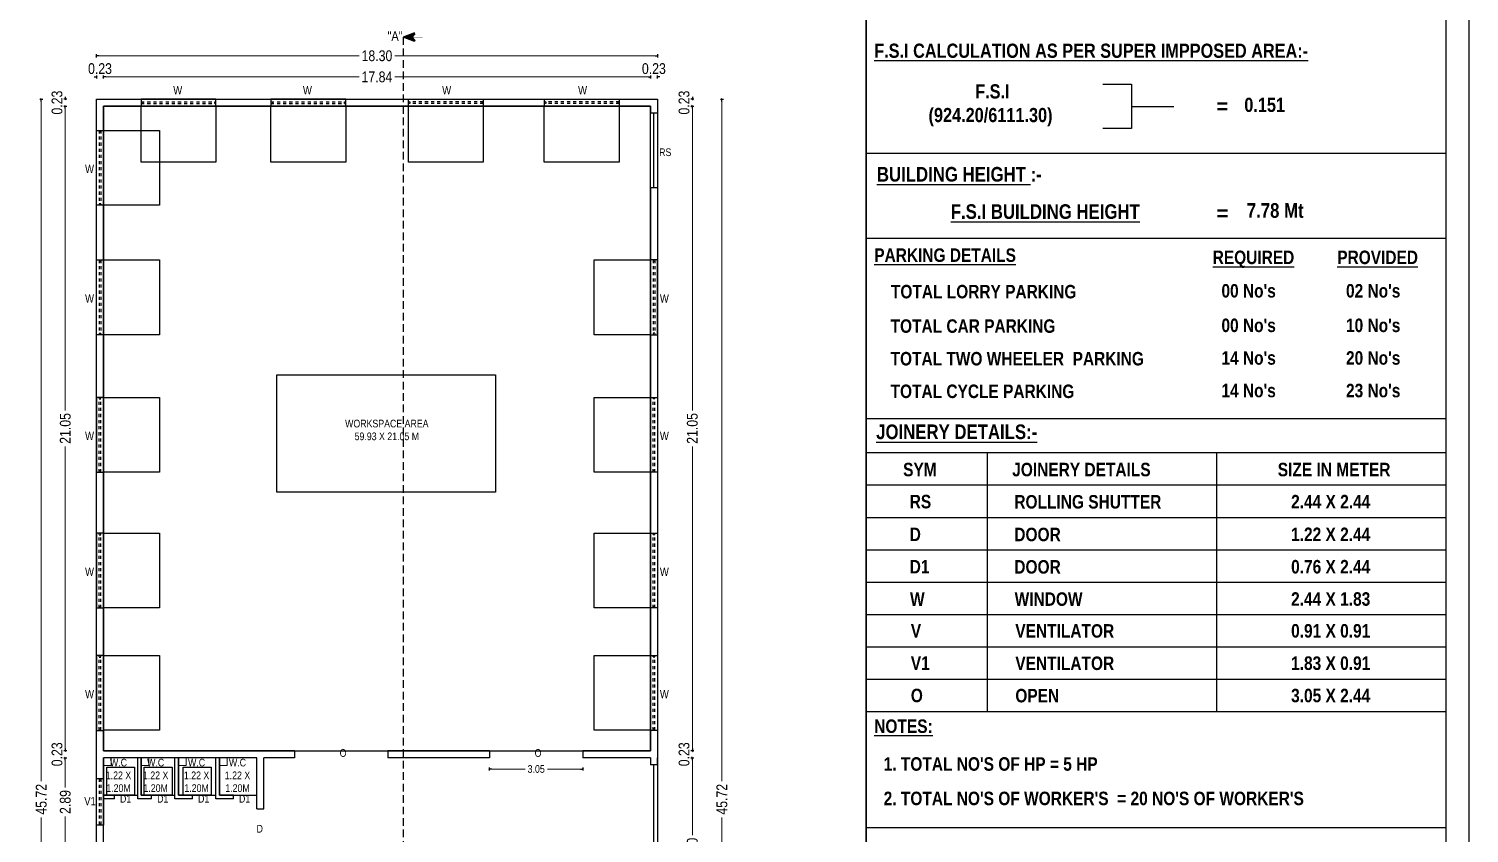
# Model space of a CAD drawing. Header units: metres. Extents: x 119974 to 120330, y -25692 to -25590.
# Drawn here: x 120096.6 to 120143.59, y -25654.05 to -25627.79 of the extents above; entities that cross this region are included whole.
import ezdxf
from ezdxf.enums import TextEntityAlignment as Align

# ---------------------------------------------------------------- set-up
doc = ezdxf.new("R2010")
doc.units = ezdxf.units.M
doc.header["$MEASUREMENT"] = 0
doc.header["$PDMODE"] = 35
doc.linetypes.add('DASHED2', pattern=[0.375, 0.25, -0.125])
for name, color, linetype in [('BLK_1_FLR_0_ACROOM_1_LIGHT_VENTILATION_1', 3, 'Continuous'), ('BLK_1_FLR_0_BLT_UP_AREA', 1, 'Continuous'), ('BLK_1_FLR_0_EXIT_WIDTH_DOOR', 2, 'Continuous'), ('BLK_1_FLR_0_URINAL', 235, 'Continuous'), ('BLK_1_FLR_0_WATER_CLOSET', 213, 'Continuous'), ('Grid Line', 8, 'Continuous'), ('sheet', 7, 'Continuous'), ('Text', 7, 'Continuous'), ('TOILET_VENTILATION', 6, 'Continuous'), ('WORKSHOP_AREA', 121, 'Continuous')]:
    doc.layers.add(name, color=color, linetype=linetype)
doc.layers.add('BLK_1_FLR_0_WASH', color=243, linetype='Continuous', lineweight=0)
doc.styles.add('Arial', font='swissc.ttf')
doc.styles.get("Standard").update_dxf_attribs({"font": 'swisscb.ttf'})
doc.styles.add('tit', font='swissci.ttf')
doc.linetypes.add('ZIGZAG', pattern='A,0.0001,-0.2,[131,ltypeshp.shx,S=0.2,R=0,X=-0.2,Y=0],-0.4,[131,ltypeshp.shx,S=0.2,R=180,X=0.2,Y=0],-0.2', length=0.8001)
doc.dimstyles.new('FLOOR DIM BUILDING DIM', dxfattribs={"dimtxt": 0.25, "dimasz": 0.025, "dimexe": 0.075, "dimexo": 0.3, "dimgap": 0.09, "dimtad": 0, "dimzin": 3, "dimdsep": 46, "dimtxsty": 'Arial', "dimblk": 'JM1', "dimcen": -0.09, "dimse1": 1, "dimse2": 1, "dimclrd": 5, "dimclre": 250, "dimclrt": 3, "dimazin": 0, "dimtfac": 0.65, "dimtix": 1, "dimtofl": 0, "dimtmove": 0, "dimatfit": 2, "dimfxl": 0, "dimfrac": 1, "dimtolj": 1, "dimlwd": 18, "dimlwe": -1, "dimarcsym": 0})

# ---------------------------------------------------------------- blocks, each defined once
blk = doc.blocks.new('DFBFDB')
at = {"color": 34, "linetype": 'DASHED2', "ltscale": 0.3}
for p, q in [((114346.401, -26398.333), (114343.961, -26398.333)), ((114346.401, -26398.385), (114343.961, -26398.385))]:
    blk.add_line(p, q, dxfattribs=at)
at = {"color": 1, "ltscale": 0.3}
for p, q in [((114344.011, -26398.333), (114344.011, -26398.385)), ((114346.351, -26398.333), (114346.351, -26398.385))]:
    blk.add_line(p, q, dxfattribs=at)
blk.add_lwpolyline([(114346.401, -26398.244), (114346.401, -26398.474), (114343.961, -26398.474), (114343.961, -26398.244)], close=True, dxfattribs=at)
blk = doc.blocks.new('DFGHGDR')
at = {"color": 34, "linetype": 'DASHED2', "ltscale": 0.3}
for p, q in [((114585.77, -26648.565), (114584.246, -26648.565)), ((114585.77, -26648.617), (114584.246, -26648.617))]:
    blk.add_line(p, q, dxfattribs=at)
at = {"color": 1, "ltscale": 0.3}
for p, q in [((114584.296, -26648.565), (114584.296, -26648.617)), ((114585.72, -26648.565), (114585.72, -26648.617))]:
    blk.add_line(p, q, dxfattribs=at)
blk.add_lwpolyline([(114585.77, -26648.475), (114585.77, -26648.705), (114584.246, -26648.705), (114584.246, -26648.475)], close=True, dxfattribs=at)
blk = doc.blocks.new('JM1')
at = {"color": 2}
for p, q in [((-3, 0), (0, 0)), ((-0.9, -0.9), (0.9, 0.9)), ((0, 2), (0, -2))]:
    blk.add_line(p, q, dxfattribs=at)
blk = doc.blocks.new('*D123')
at = {"layer": 'Defpoints', "color": 0, "ltscale": 1.5}
for p in [(120097.79, -25651.587), (120099.036, -25651.587), (120099.036, -25654.472)]:
    blk.add_point(p, dxfattribs=at)
at = {"layer": 'Text', "color": 5, "lineweight": 18, "ltscale": 1.5}
for p, q in [((120097.79, -25651.612), (120097.79, -25652.555)), ((120097.79, -25654.447), (120097.79, -25653.503))]:
    blk.add_line(p, q, dxfattribs=at)
at = {"layer": 'Text', "color": 5, "lineweight": 18, "ltscale": 1.5, "xscale": 0.025, "yscale": 0.025, "zscale": 0.025}
for p, rotation in [((120097.79, -25651.587), 90), ((120097.79, -25654.472), 270)]:
    blk.add_blockref('JM1', p, dxfattribs=dict(at, rotation=rotation))
at = {"layer": 'Text', "color": 3, "ltscale": 1.5, "insert": (120097.79, -25653.029), "char_height": 0.35, "attachment_point": 5, "rotation": 90, "style": 'Arial'}
blk.add_mtext('\\A1;2.89', dxfattribs=at)
blk = doc.blocks.new('*D124')
at = {"layer": 'Defpoints', "color": 0, "ltscale": 1.5}
for p in [(120097.79, -25651.357), (120099.036, -25651.357), (120099.036, -25651.587)]:
    blk.add_point(p, dxfattribs=at)
at = {"layer": 'Text', "color": 5, "lineweight": 18, "ltscale": 1.5}
for p, q in [((120097.79, -25651.332), (120097.79, -25651.307)), ((120097.79, -25651.612), (120097.79, -25651.637))]:
    blk.add_line(p, q, dxfattribs=at)
at = {"layer": 'Text', "color": 5, "lineweight": 18, "ltscale": 1.5, "xscale": 0.025, "yscale": 0.025, "zscale": 0.025}
for p, rotation in [((120097.79, -25651.357), 270), ((120097.79, -25651.587), 90)]:
    blk.add_blockref('JM1', p, dxfattribs=dict(at, rotation=rotation))
at = {"layer": 'Text', "color": 3, "ltscale": 1.5, "insert": (120097.521, -25651.472), "char_height": 0.35, "attachment_point": 5, "rotation": 90, "style": 'Arial'}
blk.add_mtext('\\A1;0.23', dxfattribs=at)
blk = doc.blocks.new('*D125')
at = {"layer": 'Defpoints', "color": 0, "ltscale": 1.5}
for p in [(120097.79, -25630.31), (120099.036, -25630.31), (120099.036, -25651.357)]:
    blk.add_point(p, dxfattribs=at)
at = {"layer": 'Text', "color": 5, "lineweight": 18, "ltscale": 1.5}
for p, q in [((120097.79, -25630.335), (120097.79, -25640.245)), ((120097.79, -25651.332), (120097.79, -25641.422))]:
    blk.add_line(p, q, dxfattribs=at)
at = {"layer": 'Text', "color": 5, "lineweight": 18, "ltscale": 1.5, "xscale": 0.025, "yscale": 0.025, "zscale": 0.025}
for p, rotation in [((120097.79, -25630.31), 90), ((120097.79, -25651.357), 270)]:
    blk.add_blockref('JM1', p, dxfattribs=dict(at, rotation=rotation))
at = {"layer": 'Text', "color": 3, "ltscale": 1.5, "insert": (120097.79, -25640.833), "char_height": 0.35, "attachment_point": 5, "rotation": 90, "style": 'Arial'}
blk.add_mtext('\\A1;21.05', dxfattribs=at)
blk = doc.blocks.new('*D126')
at = {"layer": 'Defpoints', "color": 0, "ltscale": 1.5}
for p in [(120097.79, -25630.08), (120098.806, -25630.08), (120099.036, -25630.31)]:
    blk.add_point(p, dxfattribs=at)
at = {"layer": 'Text', "color": 5, "lineweight": 18, "ltscale": 1.5}
for p, q in [((120097.79, -25630.055), (120097.79, -25630.03)), ((120097.79, -25630.335), (120097.79, -25630.36))]:
    blk.add_line(p, q, dxfattribs=at)
at = {"layer": 'Text', "color": 5, "lineweight": 18, "ltscale": 1.5, "xscale": 0.025, "yscale": 0.025, "zscale": 0.025}
for p, rotation in [((120097.79, -25630.08), 270), ((120097.79, -25630.31), 90)]:
    blk.add_blockref('JM1', p, dxfattribs=dict(at, rotation=rotation))
at = {"layer": 'Text', "color": 3, "ltscale": 1.5, "insert": (120097.521, -25630.195), "char_height": 0.35, "attachment_point": 5, "rotation": 90, "style": 'Arial'}
blk.add_mtext('\\A1;0.23', dxfattribs=at)
blk = doc.blocks.new('*D127')
at = {"layer": 'Defpoints', "color": 0, "ltscale": 1.5}
for p in [(120098.806, -25630.08), (120097.005, -25675.8), (120098.806, -25675.8)]:
    blk.add_point(p, dxfattribs=at)
at = {"layer": 'Text', "color": 5, "lineweight": 18, "ltscale": 1.5}
for p, q in [((120097.005, -25630.105), (120097.005, -25652.347)), ((120097.005, -25675.775), (120097.005, -25653.534))]:
    blk.add_line(p, q, dxfattribs=at)
at = {"layer": 'Text', "color": 5, "lineweight": 18, "ltscale": 1.5, "xscale": 0.025, "yscale": 0.025, "zscale": 0.025}
for p, rotation in [((120097.005, -25630.08), 90), ((120097.005, -25675.8), 270)]:
    blk.add_blockref('JM1', p, dxfattribs=dict(at, rotation=rotation))
at = {"layer": 'Text', "color": 3, "ltscale": 1.5, "insert": (120097.005, -25652.94), "char_height": 0.35, "attachment_point": 5, "rotation": 90, "style": 'Arial'}
blk.add_mtext('\\A1;45.72', dxfattribs=at)
blk = doc.blocks.new('*D128')
at = {"layer": 'Defpoints', "color": 0, "ltscale": 1.5}
for p in [(120099.036, -25629.357), (120098.808, -25630.08), (120099.036, -25630.31)]:
    blk.add_point(p, dxfattribs=at)
at = {"layer": 'Text', "color": 5, "lineweight": 18, "ltscale": 1.5}
for p, q in [((120098.783, -25629.357), (120098.758, -25629.357)), ((120099.061, -25629.357), (120099.086, -25629.357))]:
    blk.add_line(p, q, dxfattribs=at)
at = {"layer": 'Text', "color": 5, "lineweight": 18, "ltscale": 1.5, "xscale": 0.025, "yscale": 0.025, "zscale": 0.025}
blk.add_blockref('JM1', (120098.808, -25629.357), dxfattribs=at)
at = {"layer": 'Text', "color": 5, "lineweight": 18, "ltscale": 1.5, "xscale": 0.025, "yscale": 0.025, "zscale": 0.025, "rotation": 180}
blk.add_blockref('JM1', (120099.036, -25629.357), dxfattribs=at)
at = {"layer": 'Text', "color": 3, "ltscale": 1.5, "insert": (120098.922, -25629.087), "char_height": 0.35, "attachment_point": 5, "style": 'Arial'}
blk.add_mtext('\\A1;0.23', dxfattribs=at)
blk = doc.blocks.new('*D129')
at = {"layer": 'Defpoints', "color": 0, "ltscale": 1.5}
for p in [(120116.876, -25629.357), (120099.036, -25630.31), (120116.876, -25630.31)]:
    blk.add_point(p, dxfattribs=at)
at = {"layer": 'Text', "color": 5, "lineweight": 18, "ltscale": 1.5}
for p, q in [((120099.061, -25629.357), (120107.372, -25629.357)), ((120116.851, -25629.357), (120108.54, -25629.357))]:
    blk.add_line(p, q, dxfattribs=at)
at = {"layer": 'Text', "color": 5, "lineweight": 18, "ltscale": 1.5, "xscale": 0.025, "yscale": 0.025, "zscale": 0.025, "rotation": 180}
blk.add_blockref('JM1', (120099.036, -25629.357), dxfattribs=at)
at = {"layer": 'Text', "color": 5, "lineweight": 18, "ltscale": 1.5, "xscale": 0.025, "yscale": 0.025, "zscale": 0.025}
blk.add_blockref('JM1', (120116.876, -25629.357), dxfattribs=at)
at = {"layer": 'Text', "color": 3, "ltscale": 1.5, "insert": (120107.956, -25629.357), "char_height": 0.35, "attachment_point": 5, "style": 'Arial'}
blk.add_mtext('\\A1;17.84', dxfattribs=at)
blk = doc.blocks.new('*D130')
at = {"layer": 'Defpoints', "color": 0, "ltscale": 1.5}
for p in [(120117.106, -25629.357), (120116.876, -25630.31), (120117.106, -25630.08)]:
    blk.add_point(p, dxfattribs=at)
at = {"layer": 'Text', "color": 5, "lineweight": 18, "ltscale": 1.5}
for p, q in [((120116.851, -25629.357), (120116.826, -25629.357)), ((120117.131, -25629.357), (120117.156, -25629.357))]:
    blk.add_line(p, q, dxfattribs=at)
at = {"layer": 'Text', "color": 5, "lineweight": 18, "ltscale": 1.5, "xscale": 0.025, "yscale": 0.025, "zscale": 0.025}
blk.add_blockref('JM1', (120116.876, -25629.357), dxfattribs=at)
at = {"layer": 'Text', "color": 5, "lineweight": 18, "ltscale": 1.5, "xscale": 0.025, "yscale": 0.025, "zscale": 0.025, "rotation": 180}
blk.add_blockref('JM1', (120117.106, -25629.357), dxfattribs=at)
at = {"layer": 'Text', "color": 3, "ltscale": 1.5, "insert": (120116.991, -25629.087), "char_height": 0.35, "attachment_point": 5, "style": 'Arial'}
blk.add_mtext('\\A1;0.23', dxfattribs=at)
blk = doc.blocks.new('*D131')
at = {"layer": 'Defpoints', "color": 0, "ltscale": 1.5}
for p in [(120098.808, -25628.668), (120098.808, -25630.08), (120117.106, -25630.08)]:
    blk.add_point(p, dxfattribs=at)
at = {"layer": 'Text', "color": 5, "lineweight": 18, "ltscale": 1.5}
for p, q in [((120098.833, -25628.668), (120107.374, -25628.668)), ((120117.081, -25628.668), (120108.541, -25628.668))]:
    blk.add_line(p, q, dxfattribs=at)
at = {"layer": 'Text', "color": 5, "lineweight": 18, "ltscale": 1.5, "xscale": 0.025, "yscale": 0.025, "zscale": 0.025, "rotation": 180}
blk.add_blockref('JM1', (120098.808, -25628.668), dxfattribs=at)
at = {"layer": 'Text', "color": 5, "lineweight": 18, "ltscale": 1.5, "xscale": 0.025, "yscale": 0.025, "zscale": 0.025}
blk.add_blockref('JM1', (120117.106, -25628.668), dxfattribs=at)
at = {"layer": 'Text', "color": 3, "ltscale": 1.5, "insert": (120107.957, -25628.668), "char_height": 0.35, "attachment_point": 5, "style": 'Arial'}
blk.add_mtext('\\A1;18.30', dxfattribs=at)
blk = doc.blocks.new('*D135')
at = {"layer": 'Defpoints', "color": 0, "ltscale": 1.5}
for p in [(120116.876, -25651.587), (120118.246, -25651.587), (120116.876, -25657.587)]:
    blk.add_point(p, dxfattribs=at)
at = {"layer": 'Text', "color": 5, "lineweight": 18, "ltscale": 1.5}
for p, q in [((120118.246, -25651.612), (120118.246, -25654.112)), ((120118.246, -25657.562), (120118.246, -25655.061))]:
    blk.add_line(p, q, dxfattribs=at)
at = {"layer": 'Text', "color": 5, "lineweight": 18, "ltscale": 1.5, "xscale": 0.025, "yscale": 0.025, "zscale": 0.025}
for p, rotation in [((120118.246, -25651.587), 90), ((120118.246, -25657.587), 270)]:
    blk.add_blockref('JM1', p, dxfattribs=dict(at, rotation=rotation))
at = {"layer": 'Text', "color": 3, "ltscale": 1.5, "insert": (120118.246, -25654.587), "char_height": 0.35, "attachment_point": 5, "rotation": 90, "style": 'Arial'}
blk.add_mtext('\\A1;6.00', dxfattribs=at)
blk = doc.blocks.new('*D136')
at = {"layer": 'Defpoints', "color": 0, "ltscale": 1.5}
for p in [(120116.876, -25651.357), (120118.246, -25651.357), (120116.876, -25651.587)]:
    blk.add_point(p, dxfattribs=at)
at = {"layer": 'Text', "color": 5, "lineweight": 18, "ltscale": 1.5}
for p, q in [((120118.246, -25651.332), (120118.246, -25651.307)), ((120118.246, -25651.612), (120118.246, -25651.637))]:
    blk.add_line(p, q, dxfattribs=at)
at = {"layer": 'Text', "color": 5, "lineweight": 18, "ltscale": 1.5, "xscale": 0.025, "yscale": 0.025, "zscale": 0.025}
for p, rotation in [((120118.246, -25651.357), 270), ((120118.246, -25651.587), 90)]:
    blk.add_blockref('JM1', p, dxfattribs=dict(at, rotation=rotation))
at = {"layer": 'Text', "color": 3, "ltscale": 1.5, "insert": (120117.976, -25651.472), "char_height": 0.35, "attachment_point": 5, "rotation": 90, "style": 'Arial'}
blk.add_mtext('\\A1;0.23', dxfattribs=at)
blk = doc.blocks.new('*D137')
at = {"layer": 'Defpoints', "color": 0, "ltscale": 1.5}
for p in [(120116.876, -25630.31), (120118.246, -25630.31), (120116.876, -25651.357)]:
    blk.add_point(p, dxfattribs=at)
at = {"layer": 'Text', "color": 5, "lineweight": 18, "ltscale": 1.5}
for p, q in [((120118.246, -25630.335), (120118.246, -25640.245)), ((120118.246, -25651.332), (120118.246, -25641.422))]:
    blk.add_line(p, q, dxfattribs=at)
at = {"layer": 'Text', "color": 5, "lineweight": 18, "ltscale": 1.5, "xscale": 0.025, "yscale": 0.025, "zscale": 0.025}
for p, rotation in [((120118.246, -25630.31), 90), ((120118.246, -25651.357), 270)]:
    blk.add_blockref('JM1', p, dxfattribs=dict(at, rotation=rotation))
at = {"layer": 'Text', "color": 3, "ltscale": 1.5, "insert": (120118.246, -25640.833), "char_height": 0.35, "attachment_point": 5, "rotation": 90, "style": 'Arial'}
blk.add_mtext('\\A1;21.05', dxfattribs=at)
blk = doc.blocks.new('*D54')
at = {"layer": 'Defpoints', "color": 0, "ltscale": 1.5}
for p in [(120116.876, -25630.31), (120117.106, -25630.08), (120118.246, -25630.08)]:
    blk.add_point(p, dxfattribs=at)
at = {"layer": 'Text', "color": 5, "lineweight": 18, "ltscale": 1.5}
for p, q in [((120118.246, -25630.055), (120118.246, -25630.03)), ((120118.246, -25630.335), (120118.246, -25630.36))]:
    blk.add_line(p, q, dxfattribs=at)
at = {"layer": 'Text', "color": 5, "lineweight": 18, "ltscale": 1.5, "xscale": 0.025, "yscale": 0.025, "zscale": 0.025}
for p, rotation in [((120118.246, -25630.08), 270), ((120118.246, -25630.31), 90)]:
    blk.add_blockref('JM1', p, dxfattribs=dict(at, rotation=rotation))
at = {"layer": 'Text', "color": 3, "ltscale": 1.5, "insert": (120117.976, -25630.195), "char_height": 0.35, "attachment_point": 5, "rotation": 90, "style": 'Arial'}
blk.add_mtext('\\A1;0.23', dxfattribs=at)
blk = doc.blocks.new('*D55')
at = {"layer": 'Defpoints', "color": 0, "ltscale": 1.5}
for p in [(120117.106, -25630.08), (120117.106, -25675.8), (120119.21, -25675.8)]:
    blk.add_point(p, dxfattribs=at)
at = {"layer": 'Text', "color": 5, "lineweight": 18, "ltscale": 1.5}
for p, q in [((120119.21, -25630.105), (120119.21, -25652.347)), ((120119.21, -25675.775), (120119.21, -25653.534))]:
    blk.add_line(p, q, dxfattribs=at)
at = {"layer": 'Text', "color": 5, "lineweight": 18, "ltscale": 1.5, "xscale": 0.025, "yscale": 0.025, "zscale": 0.025}
for p, rotation in [((120119.21, -25630.08), 90), ((120119.21, -25675.8), 270)]:
    blk.add_blockref('JM1', p, dxfattribs=dict(at, rotation=rotation))
at = {"layer": 'Text', "color": 3, "ltscale": 1.5, "insert": (120119.21, -25652.94), "char_height": 0.35, "attachment_point": 5, "rotation": 90, "style": 'Arial'}
blk.add_mtext('\\A1;45.72', dxfattribs=at)
blk = doc.blocks.new('SECTION CUT POINTER')
h = blk.add_hatch(color=256)
h.dxf.hatch_style = 1
h.paths.add_polyline_path([(0, 0.55), (-0.26, -0.24), (0, 0), (0.26, -0.24)])
at = {"linetype": 'Continuous', "ltscale": 250}
for p, q in [((-0.33, -0.17), (0, 0.7)), ((0, 0.55), (-0.26, -0.24)), ((0, 0), (-0.26, -0.24)), ((0.33, -0.17), (0, 0.7)), ((0, 0.55), (0.26, -0.24)), ((0, 0), (0.26, -0.24)), ((-0.19, -0.04), (-0.33, -0.17)), ((-0.15, -0.13), (-0.13, -0.12)), ((0.19, -0.04), (0.33, -0.17))]:
    blk.add_line(p, q, dxfattribs=at)
blk.add_line((0, 0.55), (0, 0.7))
at = {"const_width": 0.03}
blk.add_lwpolyline([(0, 0), (0, -0.8)], dxfattribs=at)
blk = doc.blocks.new('*D206')
at = {"layer": 'BLK_1_FLR_0_EXIT_WIDTH_DOOR', "color": 5, "lineweight": 18}
for p, q in [((120111.652, -25651.952), (120112.787, -25651.952)), ((120114.652, -25651.952), (120113.516, -25651.952))]:
    blk.add_line(p, q, dxfattribs=at)
at = {"layer": 'Defpoints', "color": 0}
for p in [(120111.627, -25651.357), (120114.677, -25651.357), (120114.677, -25651.952)]:
    blk.add_point(p, dxfattribs=at)
at = {"layer": 'BLK_1_FLR_0_EXIT_WIDTH_DOOR', "color": 5, "lineweight": 18, "xscale": 0.025, "yscale": 0.025, "zscale": 0.025, "rotation": 180}
blk.add_blockref('JM1', (120111.627, -25651.952), dxfattribs=at)
at = {"layer": 'BLK_1_FLR_0_EXIT_WIDTH_DOOR', "color": 5, "lineweight": 18, "xscale": 0.025, "yscale": 0.025, "zscale": 0.025}
blk.add_blockref('JM1', (120114.677, -25651.952), dxfattribs=at)
at = {"layer": 'BLK_1_FLR_0_EXIT_WIDTH_DOOR', "color": 3, "lineweight": -3, "insert": (120113.152, -25651.952), "char_height": 0.25, "attachment_point": 5, "style": 'Arial'}
blk.add_mtext('\\A1;3.05', dxfattribs=at)

msp = doc.modelspace()

# ---------------------------------------------------------------- linework, layer by layer
at = {"ltscale": 1.5}
msp.add_line((120123.9162, -25631.8507), (120142.8413, -25631.8507), dxfattribs=at)
for p, q in [((120123.9162, -25634.6266), (120142.8413, -25634.6266)), ((120123.9162, -25640.5044), (120142.8413, -25640.5044)), ((120123.9162, -25641.6223), (120142.843, -25641.6223)), ((120127.8596, -25641.6223), (120127.8596, -25650.0752)), ((120135.3499, -25641.6223), (120135.3499, -25650.0752)), ((120123.9162, -25642.6789), (120142.843, -25642.6789)), ((120123.9162, -25643.7355), (120142.843, -25643.7355)), ((120123.9162, -25644.7921), (120142.843, -25644.7921)), ((120123.9162, -25645.8487), (120142.843, -25645.8487)), ((120123.9162, -25646.9053), (120142.843, -25646.9053)), ((120123.9162, -25647.9619), (120142.843, -25647.9619)), ((120123.9162, -25649.0185), (120142.843, -25649.0185)), ((120123.9162, -25650.0752), (120142.843, -25650.0752)), ((120123.9162, -25653.867), (120142.843, -25653.867))]:
    msp.add_line(p, q)
for points in [[(120131.6349, -25629.597), (120132.5751, -25629.597), (120132.5751, -25631.0426), (120131.6349, -25631.0426)], [(120132.5751, -25630.3198), (120133.9561, -25630.3198)]]:
    msp.add_lwpolyline(points)
at = {"layer": 'BLK_1_FLR_0_ACROOM_1_LIGHT_VENTILATION_1', "ltscale": 0.3}
for points in [[(120100.266, -25630.3103), (120102.706, -25630.3103), (120102.706, -25632.1403), (120100.266, -25632.1403)], [(120104.4972, -25630.3103), (120106.9372, -25630.3103), (120106.9372, -25632.1403), (120104.4972, -25632.1403)], [(120108.9826, -25630.3103), (120111.4226, -25630.3103), (120111.4226, -25632.1403), (120108.9826, -25632.1403)], [(120113.417, -25630.3103), (120115.857, -25630.3103), (120115.857, -25632.1403), (120113.417, -25632.1403)], [(120099.036, -25633.5429), (120099.036, -25631.1029), (120100.866, -25631.1029), (120100.866, -25633.5429)], [(120099.036, -25637.774), (120099.036, -25635.334), (120100.866, -25635.334), (120100.866, -25637.774)], [(120115.046, -25637.774), (120115.046, -25635.334), (120116.876, -25635.334), (120116.876, -25637.774)], [(120104.6882, -25639.0859), (120111.824, -25639.0859), (120111.824, -25642.9153), (120104.6882, -25642.9153)], [(120099.036, -25642.2595), (120099.036, -25639.8195), (120100.866, -25639.8195), (120100.866, -25642.2595)], [(120115.046, -25642.2595), (120115.046, -25639.8195), (120116.876, -25639.8195), (120116.876, -25642.2595)], [(120099.036, -25646.6939), (120099.036, -25644.2539), (120100.866, -25644.2539), (120100.866, -25646.6939)], [(120115.046, -25646.6939), (120115.046, -25644.2539), (120116.876, -25644.2539), (120116.876, -25646.6939)], [(120099.036, -25650.6893), (120099.036, -25648.2493), (120100.866, -25648.2493), (120100.866, -25650.6893)], [(120115.046, -25650.6893), (120115.046, -25648.2493), (120116.876, -25648.2493), (120116.876, -25650.6893)]]:
    msp.add_lwpolyline(points, close=True, dxfattribs=at)
at = {"layer": 'BLK_1_FLR_0_BLT_UP_AREA', "color": 47, "ltscale": 0.3}
msp.add_lwpolyline([(120098.806, -25630.0803), (120117.106, -25630.0803), (120117.106, -25675.8003), (120098.806, -25675.8003)], close=True, dxfattribs=at)
at = {"layer": 'BLK_1_FLR_0_URINAL'}
msp.add_lwpolyline([(120102.816, -25652.8067), (120104.036, -25652.8067), (120104.036, -25651.5867), (120102.816, -25651.5867)], close=True, dxfattribs=at)
at = {"layer": 'BLK_1_FLR_0_WASH', "color": 60, "ltscale": 0.3}
for points in [[(120099.2869, -25651.8411), (120099.036, -25651.8411), (120099.036, -25651.5867), (120099.2869, -25651.5867)], [(120100.5195, -25651.8411), (120100.2686, -25651.8411), (120100.2686, -25651.5867), (120100.5195, -25651.5867)], [(120101.7319, -25651.8411), (120101.481, -25651.8411), (120101.481, -25651.5867), (120101.7319, -25651.5867)], [(120103.0669, -25651.8411), (120102.816, -25651.8411), (120102.816, -25651.5867), (120103.0669, -25651.5867)]]:
    msp.add_lwpolyline(points, close=True, dxfattribs=at)
at = {"layer": 'BLK_1_FLR_0_WATER_CLOSET', "color": 1, "ltscale": 0.3}
for points in [[(120099.036, -25652.8067), (120100.1536, -25652.8067), (120100.1536, -25651.5867), (120099.036, -25651.5867)], [(120100.2686, -25652.8067), (120101.366, -25652.8067), (120101.366, -25651.5867), (120100.2686, -25651.5867)], [(120101.481, -25652.8067), (120102.701, -25652.8067), (120102.701, -25651.5867), (120101.481, -25651.5867)]]:
    msp.add_lwpolyline(points, close=True, dxfattribs=at)
at = {"layer": 'Grid Line', "linetype": 'DASHED2'}
msp.add_line((120108.807, -25628.0566), (120108.807, -25676.5692), dxfattribs=at)
at = {"layer": 'sheet'}
for p, q in [((120123.9162, -25686.7996), (120123.9162, -25601.8498)), ((120123.9162, -25601.8498), (120123.9162, -25673.9124))]:
    msp.add_line(p, q, dxfattribs=at)
at = {"layer": 'sheet', "color": 8}
msp.add_lwpolyline([(120019.2172, -25601.1039), (120019.2172, -25687.5455), (120143.589, -25687.5455), (120143.589, -25601.1039)], close=True, dxfattribs=at)
at = {"layer": 'sheet'}
msp.add_lwpolyline([(120019.9631, -25601.8498), (120019.9631, -25686.7996), (120142.843, -25686.7996), (120142.843, -25601.8498)], close=True, dxfattribs=at)
at = {"layer": 'Text', "ltscale": 1.5}
for p, q in [((120098.806, -25675.8003), (120098.806, -25630.0803)), ((120098.806, -25630.0803), (120117.106, -25630.0803)), ((120099.036, -25651.3567), (120099.036, -25630.3103)), ((120099.036, -25630.3103), (120116.876, -25630.3103)), ((120116.876, -25630.3103), (120116.876, -25630.5403)), ((120117.106, -25630.0803), (120117.106, -25630.5403)), ((120117.106, -25630.5403), (120116.876, -25630.5403)), ((120116.876, -25632.9803), (120116.876, -25651.3567)), ((120117.106, -25632.9803), (120116.876, -25632.9803)), ((120105.266, -25651.3567), (120099.036, -25651.3567)), ((120105.266, -25651.3567), (120105.266, -25651.5867)), ((120111.6268, -25651.3567), (120108.316, -25651.3567)), ((120108.316, -25651.3567), (120108.316, -25651.5867)), ((120111.6268, -25651.3567), (120111.6268, -25651.5867)), ((120116.876, -25651.3567), (120114.6768, -25651.3567)), ((120114.6768, -25651.3567), (120114.6768, -25651.5867)), ((120099.036, -25654.4717), (120099.036, -25651.5867)), ((120104.036, -25651.5867), (120099.036, -25651.5867)), ((120100.1536, -25652.9217), (120100.1536, -25651.5867)), ((120100.2686, -25652.8067), (120100.2686, -25651.5867)), ((120101.366, -25652.9217), (120101.366, -25651.5867)), ((120101.481, -25652.8067), (120101.481, -25651.5867)), ((120102.701, -25652.9217), (120102.701, -25651.5867)), ((120102.816, -25652.8067), (120102.816, -25651.5867)), ((120104.036, -25653.2517), (120104.036, -25651.5867)), ((120104.266, -25653.2517), (120104.266, -25651.5867)), ((120105.266, -25651.5867), (120104.266, -25651.5867)), ((120111.6268, -25651.5867), (120108.316, -25651.5867)), ((120116.876, -25651.5867), (120114.6768, -25651.5867)), ((120116.876, -25651.5867), (120116.876, -25651.8167)), ((120117.106, -25651.8167), (120116.876, -25651.8167)), ((120117.106, -25651.8167), (120117.106, -25651.5867)), ((120099.3936, -25652.8067), (120099.036, -25652.8067)), ((120099.3936, -25652.9217), (120099.036, -25652.9217)), ((120099.3936, -25652.9217), (120099.3936, -25652.8067)), ((120100.606, -25652.9217), (120100.1536, -25652.9217)), ((120100.606, -25652.8067), (120100.2686, -25652.8067)), ((120100.606, -25652.9217), (120100.606, -25652.8067)), ((120101.941, -25652.9217), (120101.366, -25652.9217)), ((120101.941, -25652.8067), (120101.481, -25652.8067)), ((120101.941, -25652.9217), (120101.941, -25652.8067)), ((120103.276, -25652.9217), (120102.701, -25652.9217)), ((120103.276, -25652.8067), (120102.816, -25652.8067)), ((120103.276, -25652.9217), (120103.276, -25652.8067)), ((120104.036, -25653.2517), (120104.266, -25653.2517))]:
    msp.add_line(p, q, dxfattribs=at)
at = {"layer": 'Text', "linetype": 'ZIGZAG', "ltscale": 0.35}
for p, q in [((120116.991, -25632.9803), (120116.991, -25630.5403)), ((120116.991, -25657.3567), (120116.991, -25651.8167))]:
    msp.add_line(p, q, dxfattribs=at)
at = {"layer": 'Text', "ltscale": 1.5}
msp.add_lwpolyline([(120117.106, -25632.9803), (120117.106, -25651.5867)], dxfattribs=at)
at = {"layer": 'TOILET_VENTILATION', "ltscale": 1.5}
for points in [[(120099.1398, -25651.8967), (120100.0498, -25651.8967), (120100.0498, -25652.8067), (120099.1398, -25652.8067)], [(120100.3623, -25651.8967), (120101.2723, -25651.8967), (120101.2723, -25652.8067), (120100.3623, -25652.8067)], [(120101.636, -25651.8967), (120102.546, -25651.8967), (120102.546, -25652.8067), (120101.636, -25652.8067)]]:
    msp.add_lwpolyline(points, close=True, dxfattribs=at)
at = {"layer": 'WORKSHOP_AREA', "ltscale": 0.3}
msp.add_lwpolyline([(120099.036, -25651.3567), (120116.876, -25651.3567), (120116.876, -25630.3103), (120099.036, -25630.3103)], close=True, dxfattribs=at)

# ---------------------------------------------------------------- block references
at = {"xscale": 0.4247728274659916, "yscale": 0.4247728274659916, "zscale": 0.4247728274659916, "rotation": 90.00000001701419}
msp.add_blockref('SECTION CUT POINTER', (120109.1043, -25628.0566), dxfattribs=at)
at = {"layer": 'Text', "xscale": -1}
for p, rotation in [((234446.6666, 768.1641), 359.9999999927498), ((234450.8977, 768.1641), 359.9999999927498), ((146515.3504, -139981.7346), 269.9999999936563), ((93700.5616, 88704.141), 89.99999999184357), ((93700.5616, 88699.7066), 89.9999999990937), ((93700.5616, 88695.7112), 89.9999999990937)]:
    msp.add_blockref('DFBFDB', p, dxfattribs=dict(at, rotation=rotation))
at = {"layer": 'Text'}
for name, p, rotation in [('DFBFDB', (5765.0221, 768.1641), 7.250151999999998e-09), ('DFBFDB', (93700.5616, -139977.5034), 90.00000000634388), ('DFBFDB', (93700.5616, -139981.7346), 90.00000000634388), ('DFBFDB', (146515.3504, 88704.141), 270.0000000081564), ('DFBFDB', (146515.3504, 88699.7066), 270.0000000009064), ('DFBFDB', (146515.3504, 88695.7112), 270.0000000009064), ('DFGHGDR', (93450.331, -140238.0368), 89.99999999909373)]:
    msp.add_blockref(name, p, dxfattribs=dict(at, rotation=rotation))
msp.add_blockref('DFBFDB', (5769.4565, 768.1641), dxfattribs=at)

# ---------------------------------------------------------------- texts
at = {"style": 'Arial'}
msp.add_text('"A"', height=0.31211, dxfattribs=at).set_placement((120108.5475, -25628.0228), align=Align.MIDDLE_CENTER)
for s, height, p in [('TOTAL LORRY PARKING', 0.440273, (120124.7245, -25636.5867)), ("00 No's", 0.44027, (120135.5071, -25636.5594)), ("02 No's", 0.44027, (120139.5705, -25636.5594)), ('TOTAL CAR PARKING', 0.440273, (120124.7129, -25637.7114)), ("00 No's", 0.44027, (120135.5071, -25637.6868)), ("10 No's", 0.44027, (120139.5705, -25637.6868)), ('TOTAL TWO WHEELER  PARKING', 0.440273, (120124.7129, -25638.7763)), ("14 No's", 0.44027, (120135.5071, -25638.7517)), ("20 No's", 0.44027, (120139.5705, -25638.7517)), ('TOTAL CYCLE PARKING', 0.440273, (120124.7129, -25639.8411)), ("14 No's", 0.44027, (120135.5071, -25639.8165)), ("23 No's", 0.44027, (120139.5705, -25639.8165))]:
    msp.add_text(s, height=height).set_placement(p)
at = {"attachment_point": 1}
for s, insert, char_height, width in [('{\\LF.S.I CALCULATION AS PER SUPER IMPPOSED AREA:-}', (120124.1789, -25628.2697), 0.463494, 48.335361), ('{\\W6.85299;  }F.S.I\\P{\\W3.398368; }(924.20/6111.30)', (120125.4496, -25629.597), 0.463494, 5.257626), ('\\A1;{\\fArial|b1|i0|c0|p34;=}', (120135.3429, -25630.0773), 0.463494, 48.335361), ('0.151', (120136.2525, -25630.0368), 0.46349, 48.335361), ('{\\LBUILDING HEIGHT }:- ', (120124.2671, -25632.2964), 0.47744, 45.978758), ('{\\LF.S.I BUILDING HEIGHT }    ^I    ', (120126.6765, -25633.514), 0.47744, 45.978758), ('\\A1;{\\fArial|b1|i0|c0|p34;=}', (120135.3458, -25633.5622), 0.47744, 45.978758), ('7.78 Mt', (120136.3329, -25633.4785), 0.47744, 45.978758), ('{\\LPARKING DETAILS}', (120124.1806, -25634.9547), 0.440273, 45.913748), ('{\\LREQUIRED}', (120135.2213, -25635.0276), 0.440273, 1.469217), ('{\\LPROVIDED}', (120139.2848, -25635.0276), 0.440273, 1.469217), ('{\\fSwis721 Cn BT|b1|i0|c0|p34;\\LJOINERY DETAILS:-}', (120124.2429, -25640.7041), 0.477483, 8.363642), ('{\\fSwis721 Cn BT|b1|i0|c0|p34;SYM}', (120125.1226, -25641.9554), 0.440754, 1.288115), ('{\\fSwis721 Cn BT|b1|i0|c0|p34;JOINERY DETAILS}', (120128.6805, -25641.9554), 0.440754, 5.582419), ('SIZE IN METER', (120137.3442, -25641.9554), 0.440754, 4.760105), ('RS', (120125.3366, -25643.0013), 0.44075, 1.288115), ('ROLLING SHUTTER', (120128.7496, -25643.0078), 0.440754, 5.582419), ('2.44 X 2.44', (120137.7804, -25643.0031), 0.440754, 3.069795), ('1.22 X 2.44', (120137.779, -25644.0705), 0.440754, 3.069795), ('D', (120125.3366, -25644.0701), 0.4408, 1.288115), ('{\\fSwis721 Cn BT|b1|i0|c0|p34;DOOR}', (120128.7496, -25644.0752), 0.440754, 5.582419), ('{\\fSwis721 Cn BT|b1|i0|c0|p34;D1}', (120125.3366, -25645.1267), 0.440754, 1.288115), ('{\\fSwis721 Cn BT|b1|i0|c0|p34;DOOR}', (120128.7496, -25645.1318), 0.440754, 5.582419), ('0.76 X 2.44', (120137.779, -25645.1271), 0.440754, 3.069795), ('{\\fSwis721 Cn BT|b1|i0|c0|p34;W}', (120125.3474, -25646.1851), 0.440754, 1.288115), ('{\\fSwis721 Cn BT|b1|i0|c0|p34;WINDOW}', (120128.7605, -25646.1841), 0.440754, 5.582419), ('2.44 X 1.83', (120137.779, -25646.1807), 0.440754, 3.069795), ('{\\fSwis721 Cn BT|b1|i0|c0|p34;V}', (120125.3729, -25647.2181), 0.440754, 1.288115), ('{\\fSwis721 Cn BT|b1|i0|c0|p34;VENTILATOR}', (120128.7825, -25647.2232), 0.440754, 5.582419), ('0.91 X 0.91', (120137.779, -25647.2198), 0.440754, 3.069795), ('V1', (120125.3729, -25648.2747), 0.44075, 1.288115), ('{\\fSwis721 Cn BT|b1|i0|c0|p34;VENTILATOR}', (120128.7825, -25648.2798), 0.440754, 5.582419), ('1.83 X 0.91', (120137.779, -25648.2765), 0.440754, 3.069795), ('O', (120125.3729, -25649.3313), 0.4408, 1.288115), ('OPEN', (120128.7825, -25649.3364), 0.44075, 5.582419), ('3.05 X 2.44', (120137.779, -25649.3331), 0.440754, 3.069795), ('{\\LNOTES:}', (120124.1794, -25650.3344), 0.44081, 45.969536), ("1. TOTAL NO'S OF HP = 5 HP  ", (120124.4874, -25651.5678), 0.440808, 45.969536), ("2. TOTAL NO'S OF WORKER'S  = 20 NO'S OF WORKER'S", (120124.4874, -25652.6921), 0.440808, 45.969536)]:
    msp.add_mtext(s, dxfattribs=dict(at, insert=insert, char_height=char_height, width=width))
at = {"layer": 'Text', "ltscale": 1.5, "attachment_point": 2, "style": 'tit'}
for s, insert, char_height in [('{\\fSwis721 Cn BT|b0|i0|c0|p34;W}', (120101.4576, -25629.6579), 0.27), ('{\\fSwis721 Cn BT|b0|i0|c0|p34;W}', (120105.6887, -25629.6579), 0.27), ('{\\fSwis721 Cn BT|b0|i0|c0|p34;W}', (120110.2311, -25629.6579), 0.27), ('{\\fSwis721 Cn BT|b0|i0|c0|p34;W}', (120114.6655, -25629.6579), 0.27), ('{\\fSwis721 Cn BT|b0|i0|c0|p34;RS}', (120117.362, -25631.6912), 0.25), ('{\\fSwis721 Cn BT|b0|i0|c0|p34;W}', (120098.5807, -25632.2253), 0.27), ('{\\fSwis721 Cn BT|b0|i0|c0|p34;W}', (120098.5807, -25636.4564), 0.27), ('{\\fSwis721 Cn BT|b0|i0|c0|p34;W}', (120117.3331, -25636.4564), 0.27), ('{\\fSwis721 Cn BT|b0|i0|c0|p34;W}', (120098.5807, -25640.9419), 0.27), ('{\\fSwis721 Cn BT|b0|i0|c0|p34;W}', (120117.3331, -25640.9419), 0.27), ('{\\fSwis721 Cn BT|b0|i0|c0|p34;W}', (120098.5807, -25645.3763), 0.27), ('{\\fSwis721 Cn BT|b0|i0|c0|p34;W}', (120117.3331, -25645.3763), 0.27), ('{\\fSwis721 Cn BT|b0|i0|c0|p34;W}', (120098.5807, -25649.3717), 0.27), ('{\\fSwis721 Cn BT|b0|i0|c0|p34;W}', (120117.3331, -25649.3717), 0.27), ('{\\fSwis721 Cn BT|b0|i0|c0|p34;V1}', (120098.5976, -25652.8661), 0.27), ('{\\fSwis721 Cn BT|b0|i0|c0|p34;D1}', (120099.7566, -25652.7991), 0.25), ('{\\fSwis721 Cn BT|b0|i0|c0|p34;D1}', (120100.969, -25652.7991), 0.25), ('{\\fSwis721 Cn BT|b0|i0|c0|p34;D1}', (120102.304, -25652.7991), 0.25), ('{\\fSwis721 Cn BT|b0|i0|c0|p34;D1}', (120103.639, -25652.7991), 0.25)]:
    msp.add_mtext(s, dxfattribs=dict(at, insert=insert, char_height=char_height))
at = {"layer": 'Text', "ltscale": 1.5, "char_height": 0.25, "attachment_point": 2, "style": 'tit'}
for s, insert, width in [('{\\fSwis721 Cn BT|b0|i0|c0|p34;\\PWORKSPACE AREA\\P59.93 X 21.05 M }', (120108.2791, -25640.1325), 7.422791), ('{\\fSwis721 Cn BT|b0|i0|c0|p34;O}', (120106.8519, -25651.3037), 0.541675), ('{\\fSwis721 Cn BT|b0|i0|c0|p34;O}', (120113.2127, -25651.3037), 0.541675), ('{\\fSwis721 Cn BT|b0|i0|c0|p34;W.C\\P1.22 X \\P1.20M }', (120099.5253, -25651.6171), 7.422791), ('{\\fSwis721 Cn BT|b0|i0|c0|p34;W.C\\P1.22 X \\P1.20M }', (120100.7377, -25651.6171), 7.422791), ('{\\fSwis721 Cn BT|b0|i0|c0|p34;W.C\\P1.22 X \\P1.20M }', (120102.0727, -25651.6171), 7.422791), ('{\\fSwis721 Cn BT|b0|i0|c0|p34;W.C\\P1.22 X \\P1.20M }', (120103.4077, -25651.6171), 7.422791), ('{\\fSwis721 Cn BT|b0|i0|c0|p34;D}', (120104.1339, -25653.7788), 0.541675)]:
    msp.add_mtext(s, dxfattribs=dict(at, insert=insert, width=width))

# ---------------------------------------------------------------- dimensions: what is measured, and where the dimension line sits
at = {"layer": 'BLK_1_FLR_0_EXIT_WIDTH_DOOR', "lineweight": -3}
dim = msp.add_linear_dim(base=(120114.6768, -25651.9519), p1=(120111.6268, -25651.3567), p2=(120114.6768, -25651.3567), dimstyle='FLOOR DIM BUILDING DIM', override={"dimpost": '\\X'}, dxfattribs=at)
dim.commit()
dim.dimension.update_dxf_attribs({"geometry": '*D206', "text_midpoint": (120113.1518, -25651.9519)})
at = {"layer": 'Text', "ltscale": 1.5}
for base, p1, p2, override, picture, middle in [((120098.8085, -25628.6678), (120117.106, -25630.0803), (120098.8085, -25630.0803), {"dimtxt": 0.35, "dimpost": '\\X', "dimtmove": 1}, '*D131', (120107.9573, -25628.6678)), ((120099.036, -25629.3572), (120098.8085, -25630.0803), (120099.036, -25630.3103), {"dimtxt": 0.35, "dimtad": 3, "dimpost": '\\X'}, '*D128', (120098.9223, -25629.0873)), ((120117.106, -25629.3572), (120116.876, -25630.3103), (120117.106, -25630.0803), {"dimtxt": 0.35, "dimtad": 3, "dimpost": '\\X'}, '*D130', (120116.991, -25629.0873)), ((120116.876, -25629.3572), (120099.036, -25630.3103), (120116.876, -25630.3103), {"dimtxt": 0.35, "dimpost": '\\X', "dimtmove": 1}, '*D129', (120107.956, -25629.3572))]:
    dim = msp.add_linear_dim(base=base, p1=p1, p2=p2, dimstyle='FLOOR DIM BUILDING DIM', override=override, dxfattribs=at)
    dim.commit()
    dim.dimension.update_dxf_attribs({"geometry": picture, "text_midpoint": middle})
for base, p1, p2, override, picture, middle in [((120097.7904, -25630.0803), (120099.036, -25630.3103), (120098.806, -25630.0803), {"dimtxt": 0.35, "dimtad": 3, "dimpost": '\\X'}, '*D126', (120097.5205, -25630.1953)), ((120118.2455, -25630.0803), (120116.876, -25630.3103), (120117.106, -25630.0803), {"dimtxt": 0.35, "dimtad": 3, "dimpost": '\\X'}, '*D54', (120117.9757, -25630.1953)), ((120097.0049, -25675.8003), (120098.806, -25630.0803), (120098.806, -25675.8003), {"dimtxt": 0.35, "dimpost": '\\X', "dimtmove": 1}, '*D127', (120097.0049, -25652.9403)), ((120097.7904, -25630.3103), (120099.036, -25651.3567), (120099.036, -25630.3103), {"dimtxt": 0.35, "dimpost": '\\X', "dimtmove": 1}, '*D125', (120097.7904, -25640.8335)), ((120118.2455, -25630.3103), (120116.876, -25651.3567), (120116.876, -25630.3103), {"dimtxt": 0.35, "dimpost": '\\X', "dimtmove": 1}, '*D137', (120118.2455, -25640.8335)), ((120119.2102, -25675.8003), (120117.106, -25630.0803), (120117.106, -25675.8003), {"dimtxt": 0.35, "dimpost": '\\X', "dimtmove": 1}, '*D55', (120119.2102, -25652.9403)), ((120097.7904, -25651.3567), (120099.036, -25651.5867), (120099.036, -25651.3567), {"dimtxt": 0.35, "dimtad": 3, "dimpost": '\\X'}, '*D124', (120097.5205, -25651.4717)), ((120118.2455, -25651.3567), (120116.876, -25651.5867), (120116.876, -25651.3567), {"dimtxt": 0.35, "dimtad": 3, "dimpost": '\\X'}, '*D136', (120117.9757, -25651.4717)), ((120097.7903871965, -25651.5867069231), (120099.0360308086, -25654.4717069231), (120099.0360308086, -25651.5867069231), {"dimtxt": 0.35, "dimpost": '\\X', "dimtmove": 1}, '*D123', (120097.7903871965, -25653.0292069231)), ((120118.2455, -25651.5867), (120116.876, -25657.5867), (120116.876, -25651.5867), {"dimtxt": 0.35, "dimpost": '\\X', "dimtmove": 1}, '*D135', (120118.2455, -25654.5867))]:
    dim = msp.add_linear_dim(base=base, p1=p1, p2=p2, angle=90, dimstyle='FLOOR DIM BUILDING DIM', override=override, dxfattribs=at)
    dim.commit()
    dim.dimension.update_dxf_attribs({"geometry": picture, "text_midpoint": middle})

doc.saveas('drawing.dxf')
